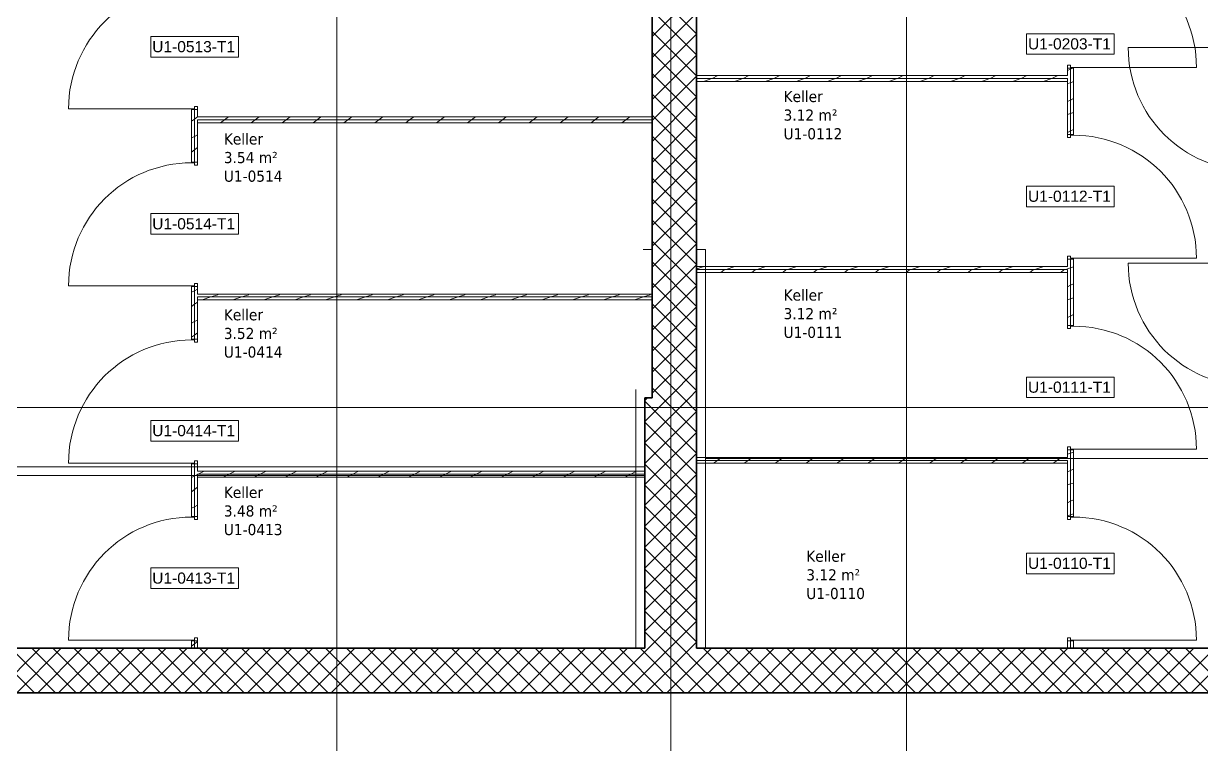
# Model space of a CAD drawing. Extents: x -1907 to 937, y -179 to 966.
# Drawn here: x -234.3 to -75.5, y 618.2 to 715.4 of the extents above; entities that cross this region are included whole.
import ezdxf
from ezdxf.lldxf.tags import DXFTag

# ---------------------------------------------------------------- set-up
doc = ezdxf.new("R2010")
doc.units = 0
doc.layers.get('0').update_dxf_attribs({"lineweight": 13})
for name, color, linetype, lineweight in [('A-AREA-____-IDEN', 7, 'Continuous', 5), ('A-DOOR-____-IDEN', 7, 'Continuous', 5), ('A-DOOR-FRAM-MCUT', 7, 'Continuous', 9), ('A-DOOR-OPNG-OTLN', 7, 'Continuous', 9), ('A-FLOR-____-OVHD', 7, 'Strichpunkt - Fein', 9), ('A-WALL-____-MCUT', 7, 'Continuous', 35), ('A-WALL-____-PATT', 7, 'Continuous', 35), ('A-WALL-FNSH-MCUT', 7, 'Continuous', 35), ('S-GRID-____-OTLN', 7, 'Continuous', 5)]:
    doc.layers.add(name, color=color, linetype=linetype, lineweight=lineweight)
doc.styles.get("Standard").update_dxf_attribs({"font": 'arial.ttf'})
tags = doc.linetypes.add('_Rasterlinie_', pattern=[0.375, 0.2, -0.05, 0.075, -0.05]).pattern_tags.tags
tags[10:11] = [DXFTag(74, 4), DXFTag(75, 0), DXFTag(340, '0'), DXFTag(46, 1.0), DXFTag(50, 0.0), DXFTag(44, 0.0), DXFTag(45, 0.0)]
tags[8:9] = [DXFTag(74, 4), DXFTag(75, 0), DXFTag(340, '0'), DXFTag(46, 1.0), DXFTag(50, 0.0), DXFTag(44, 0.0), DXFTag(45, 0.0)]
tags[6:7] = [DXFTag(74, 4), DXFTag(75, 0), DXFTag(340, '0'), DXFTag(46, 1.0), DXFTag(50, 0.0), DXFTag(44, 0.0), DXFTag(45, 0.0)]
tags[4:5] = [DXFTag(74, 4), DXFTag(75, 0), DXFTag(340, '0'), DXFTag(46, 1.0), DXFTag(50, 0.0), DXFTag(44, 0.0), DXFTag(45, 0.0)]
tags = doc.linetypes.add('Strichpunkt - Fein', pattern=[0.2, 0.1, -0.05, 0, -0.05]).pattern_tags.tags
tags[10:11] = [DXFTag(74, 4), DXFTag(75, 0), DXFTag(340, '0'), DXFTag(46, 1.0), DXFTag(50, 0.0), DXFTag(44, 0.0), DXFTag(45, 0.0)]
tags[8:9] = [DXFTag(74, 4), DXFTag(75, 0), DXFTag(340, '0'), DXFTag(46, 1.0), DXFTag(50, 0.0), DXFTag(44, 0.0), DXFTag(45, 0.0)]
tags[6:7] = [DXFTag(74, 4), DXFTag(75, 0), DXFTag(340, '0'), DXFTag(46, 1.0), DXFTag(50, 0.0), DXFTag(44, 0.0), DXFTag(45, 0.0)]
tags[4:5] = [DXFTag(74, 4), DXFTag(75, 0), DXFTag(340, '0'), DXFTag(46, 1.0), DXFTag(50, 0.0), DXFTag(44, 0.0), DXFTag(45, 0.0)]

# ---------------------------------------------------------------- blocks, each defined once
blk = doc.blocks.new('Referenz-A0UJ2810XE', base_point=(-1920.13, -159.41))
at = {"layer": 'A-DOOR-____-IDEN', "color": 0, "linetype": 'Continuous', "ltscale": 0.13}
for p, q in [((-217.18, 713.69), (-205.34, 713.69)), ((-217.18, 710.91), (-217.18, 713.69)), ((-205.34, 713.69), (-205.34, 710.91)), ((-99.08, 714.07), (-87.24, 714.07)), ((-99.08, 711.29), (-99.08, 714.07)), ((-87.24, 714.07), (-87.24, 711.29)), ((-205.34, 710.91), (-217.18, 710.91)), ((-87.24, 711.29), (-99.08, 711.29)), ((-99.08, 693.51), (-87.24, 693.51)), ((-99.08, 690.73), (-99.08, 693.51)), ((-87.24, 693.51), (-87.24, 690.73)), ((-217.18, 689.79), (-205.34, 689.79)), ((-217.18, 687.01), (-217.18, 689.79)), ((-205.34, 689.79), (-205.34, 687.01)), ((-87.24, 690.73), (-99.08, 690.73)), ((-205.34, 687.01), (-217.18, 687.01)), ((-99.08, 667.75), (-87.24, 667.75)), ((-99.08, 664.97), (-99.08, 667.75)), ((-87.24, 667.75), (-87.24, 664.97)), ((-87.24, 664.97), (-99.08, 664.97)), ((-217.18, 661.89), (-205.34, 661.89)), ((-217.18, 659.11), (-217.18, 661.89)), ((-205.34, 661.89), (-205.34, 659.11)), ((-205.34, 659.11), (-217.18, 659.11)), ((-99.08, 643.99), (-87.24, 643.99)), ((-99.08, 641.21), (-99.08, 643.99)), ((-87.24, 643.99), (-87.24, 641.21)), ((-217.18, 641.99), (-205.34, 641.99)), ((-217.18, 639.21), (-217.18, 641.99)), ((-205.34, 641.99), (-205.34, 639.21)), ((-87.24, 641.21), (-99.08, 641.21)), ((-205.34, 639.21), (-217.18, 639.21))]:
    blk.add_line(p, q, dxfattribs=at)
at = {"layer": 'A-DOOR-FRAM-MCUT', "color": 0, "linetype": 'Continuous', "ltscale": 0.13}
for p, q in [((-93.16, 709.83), (-93.56, 709.83)), ((-93.56, 709.83), (-93.56, 709.43)), ((-93.56, 709.43), (-92.76, 709.43)), ((-93.16, 709.53), (-93.16, 709.83)), ((-92.76, 709.53), (-93.16, 709.53)), ((-92.76, 709.43), (-92.76, 709.53)), ((-211.66, 703.95), (-211.26, 703.95)), ((-211.66, 703.85), (-211.66, 703.95)), ((-210.86, 703.85), (-211.66, 703.85)), ((-211.26, 704.25), (-210.86, 704.25)), ((-211.26, 703.95), (-211.26, 704.25)), ((-210.86, 704.25), (-210.86, 703.85)), ((-92.76, 700.47), (-93.56, 700.47)), ((-93.56, 700.47), (-93.56, 700.07)), ((-93.56, 700.07), (-93.16, 700.07)), ((-93.16, 700.07), (-93.16, 700.37)), ((-93.16, 700.37), (-92.76, 700.37)), ((-92.76, 700.37), (-92.76, 700.47)), ((-211.66, 696.75), (-210.86, 696.75)), ((-211.66, 696.65), (-211.66, 696.75)), ((-211.26, 696.65), (-211.66, 696.65)), ((-211.26, 696.35), (-211.26, 696.65)), ((-210.86, 696.35), (-211.26, 696.35)), ((-210.86, 696.75), (-210.86, 696.35)), ((-93.16, 684.07), (-93.56, 684.07)), ((-93.56, 684.07), (-93.56, 683.67)), ((-93.56, 683.67), (-92.76, 683.67)), ((-93.16, 683.77), (-93.16, 684.07)), ((-92.76, 683.77), (-93.16, 683.77)), ((-92.76, 683.67), (-92.76, 683.77)), ((-211.66, 680.05), (-211.26, 680.05)), ((-211.66, 679.95), (-211.66, 680.05)), ((-210.86, 679.95), (-211.66, 679.95)), ((-211.26, 680.35), (-210.86, 680.35)), ((-211.26, 680.05), (-211.26, 680.35)), ((-210.86, 680.35), (-210.86, 679.95)), ((-92.76, 674.71), (-93.56, 674.71)), ((-93.56, 674.71), (-93.56, 674.31)), ((-93.56, 674.31), (-93.16, 674.31)), ((-93.16, 674.31), (-93.16, 674.61)), ((-93.16, 674.61), (-92.76, 674.61)), ((-92.76, 674.61), (-92.76, 674.71)), ((-211.66, 672.85), (-210.86, 672.85)), ((-211.66, 672.75), (-211.66, 672.85)), ((-211.26, 672.75), (-211.66, 672.75)), ((-211.26, 672.45), (-211.26, 672.75)), ((-210.86, 672.45), (-211.26, 672.45)), ((-210.86, 672.85), (-210.86, 672.45)), ((-93.16, 658.31), (-93.56, 658.31)), ((-93.56, 658.31), (-93.56, 657.91)), ((-93.56, 657.91), (-92.76, 657.91)), ((-93.16, 658.01), (-93.16, 658.31)), ((-92.76, 658.01), (-93.16, 658.01)), ((-92.76, 657.91), (-92.76, 658.01)), ((-211.66, 656.15), (-211.26, 656.15)), ((-211.66, 656.05), (-211.66, 656.15)), ((-210.86, 656.05), (-211.66, 656.05)), ((-211.26, 656.45), (-210.86, 656.45)), ((-211.26, 656.15), (-211.26, 656.45)), ((-210.86, 656.45), (-210.86, 656.05)), ((-211.66, 648.95), (-210.86, 648.95)), ((-211.66, 648.85), (-211.66, 648.95)), ((-211.26, 648.85), (-211.66, 648.85)), ((-211.26, 648.55), (-211.26, 648.85)), ((-210.86, 648.55), (-211.26, 648.55)), ((-210.86, 648.95), (-210.86, 648.55)), ((-92.76, 648.95), (-93.56, 648.95)), ((-93.56, 648.95), (-93.56, 648.55)), ((-93.56, 648.55), (-93.16, 648.55)), ((-93.16, 648.55), (-93.16, 648.85)), ((-93.16, 648.85), (-92.76, 648.85)), ((-92.76, 648.85), (-92.76, 648.95)), ((-211.66, 632.25), (-211.26, 632.25)), ((-211.66, 632.15), (-211.66, 632.25)), ((-211.26, 632.55), (-210.86, 632.55)), ((-211.26, 632.25), (-211.26, 632.55)), ((-210.86, 632.55), (-210.86, 632.15)), ((-93.16, 632.55), (-93.56, 632.55)), ((-93.56, 632.55), (-93.56, 632.15)), ((-93.16, 632.25), (-93.16, 632.55)), ((-92.76, 632.25), (-93.16, 632.25)), ((-92.76, 632.15), (-92.76, 632.25)), ((-210.86, 632.15), (-211.66, 632.15)), ((-93.56, 632.15), (-92.76, 632.15))]:
    blk.add_line(p, q, dxfattribs=at)
at = {"layer": 'A-DOOR-OPNG-OTLN', "color": 0, "linetype": 'Continuous', "ltscale": 0.13}
for p, q in [((-68.76, 712.2), (-85.36, 712.2)), ((-92.76, 709.53), (-76.16, 709.53)), ((-211.66, 703.95), (-228.26, 703.95)), ((-92.76, 683.77), (-76.16, 683.77)), ((-68.76, 683.13), (-85.36, 683.13)), ((-211.66, 680.05), (-228.26, 680.05)), ((-92.76, 658.01), (-76.16, 658.01)), ((-211.66, 656.15), (-228.26, 656.15)), ((-211.66, 632.25), (-228.26, 632.25)), ((-92.76, 632.25), (-76.16, 632.25))]:
    blk.add_line(p, q, dxfattribs=at)
for centre, major_axis in [((-92.76, 709.53), (16.6, 0)), ((-211.66, 703.95), (0, 16.6)), ((-68.76, 712.2), (-16.6, 0)), ((-92.76, 683.77), (16.6, 0)), ((-211.66, 680.05), (0, 16.6)), ((-68.76, 683.13), (-16.6, 0)), ((-92.76, 658.01), (16.6, 0)), ((-211.66, 656.15), (0, 16.6)), ((-211.66, 632.25), (0, 16.6)), ((-92.76, 632.25), (16.6, 0))]:
    blk.add_ellipse(centre, major_axis=major_axis, ratio=1, start_param=0, end_param=1.570796, dxfattribs=at)
at = {"layer": 'A-FLOR-____-OVHD', "color": 0, "linetype": 'Strichpunkt - Fein', "ltscale": 0.13}
for p, q in [((-150.76, 684.95), (-149.56, 684.95)), ((-143.56, 684.95), (-142.36, 684.95)), ((-142.36, 631.15), (-142.36, 684.95)), ((-151.76, 666.05), (-151.76, 631.15)), ((-142.36, 656.75), (30.44, 656.75)), ((-235.86, 655.65), (-150.56, 655.65)), ((-235.86, 654.45), (-150.56, 654.45))]:
    blk.add_line(p, q, dxfattribs=at)
at = {"layer": 'A-WALL-____-MCUT', "color": 0, "linetype": 'Continuous', "ltscale": 0.35}
for p, q in [((-149.56, 798.45), (-149.56, 702.85)), ((-143.56, 631.15), (-143.56, 784.91)), ((-149.56, 702.85), (-149.56, 664.95)), ((-149.56, 664.95), (-150.56, 664.95)), ((-150.56, 664.95), (-150.56, 631.15)), ((-150.56, 631.15), (-235.86, 631.15)), ((-48.11, 631.15), (-143.56, 631.15)), ((-450.76, 625.15), (-48.11, 625.15))]:
    blk.add_line(p, q, dxfattribs=at)
at = {"layer": 'A-WALL-____-MCUT', "color": 0, "linetype": 'Continuous', "lineweight": 9, "ltscale": 0.13}
for p, q in [((-93.16, 700.47), (-93.16, 709.43)), ((-93.56, 708.03), (-143.56, 708.03)), ((-93.56, 707.63), (-93.56, 708.03)), ((-211.26, 696.75), (-211.26, 703.85)), ((-149.56, 702.45), (-210.86, 702.45)), ((-210.86, 702.45), (-210.86, 702.05)), ((-93.16, 674.71), (-93.16, 683.67)), ((-93.56, 682.27), (-143.56, 682.27)), ((-93.56, 681.87), (-93.56, 682.27)), ((-211.26, 672.85), (-211.26, 679.95)), ((-149.56, 678.55), (-210.86, 678.55)), ((-210.86, 678.55), (-210.86, 678.15)), ((-93.16, 648.95), (-93.16, 657.91)), ((-211.26, 648.95), (-211.26, 656.05)), ((-93.56, 656.51), (-143.56, 656.51)), ((-93.56, 656.11), (-93.56, 656.51)), ((-150.56, 654.65), (-210.86, 654.65)), ((-210.86, 654.65), (-210.86, 654.25)), ((-211.26, 631.15), (-211.26, 632.15)), ((-93.16, 631.15), (-93.16, 632.15))]:
    blk.add_line(p, q, dxfattribs=at)
at = {"layer": 'A-WALL-____-PATT', "color": 0, "linetype": 'Continuous', "lineweight": 9, "ltscale": 0.13}
for p, q in [((-143.56, 714.04), (-149.56, 720.04)), ((-149.56, 713.67), (-143.56, 719.67)), ((-143.56, 711.21), (-149.56, 717.21)), ((-149.56, 710.84), (-143.56, 716.84)), ((-143.56, 708.38), (-149.56, 714.38)), ((-149.56, 708.01), (-143.56, 714.01)), ((-143.56, 705.55), (-149.56, 711.55)), ((-149.56, 705.18), (-143.56, 711.18)), ((-143.56, 702.72), (-149.56, 708.72)), ((-140.69, 708.43), (-141.46, 708.04)), ((-136.52, 708.43), (-137.3, 708.04)), ((-132.36, 708.43), (-133.13, 708.04)), ((-128.19, 708.43), (-128.97, 708.04)), ((-124.03, 708.43), (-124.8, 708.04)), ((-119.86, 708.43), (-120.64, 708.04)), ((-115.7, 708.43), (-116.48, 708.04)), ((-111.53, 708.43), (-112.31, 708.04)), ((-107.37, 708.43), (-108.15, 708.04)), ((-103.2, 708.43), (-103.98, 708.04)), ((-99.04, 708.43), (-99.82, 708.04)), ((-94.87, 708.43), (-95.65, 708.04)), ((-93.16, 709.29), (-93.56, 709.09)), ((-92.87, 709.43), (-93.16, 709.29)), ((-149.56, 702.36), (-143.56, 708.36)), ((-141.5, 708.01), (-142.64, 707.63)), ((-137.33, 708.01), (-138.47, 707.63)), ((-133.17, 708.01), (-134.31, 707.63)), ((-129, 708.01), (-130.14, 707.63)), ((-124.84, 708.01), (-125.98, 707.63)), ((-120.67, 708.01), (-121.81, 707.63)), ((-116.51, 708.01), (-117.65, 707.63)), ((-112.34, 708.01), (-113.48, 707.63)), ((-108.18, 708.01), (-109.32, 707.63)), ((-104.01, 708.01), (-105.15, 707.63)), ((-99.85, 708.01), (-100.99, 707.63)), ((-95.68, 708.01), (-96.82, 707.63)), ((-93.16, 707.46), (-93.56, 707.33)), ((-92.76, 707.6), (-93.16, 707.46)), ((-143.56, 699.89), (-149.56, 705.89)), ((-149.56, 699.53), (-143.56, 705.53)), ((-92.76, 705.32), (-93.16, 705.12)), ((-93.16, 705.12), (-93.56, 704.92)), ((-211.26, 702.56), (-211.66, 702.26)), ((-210.86, 702.86), (-211.26, 702.56)), ((-207.25, 702.45), (-207.78, 702.05)), ((-206.71, 702.85), (-207.25, 702.45)), ((-203.08, 702.45), (-203.62, 702.05)), ((-202.55, 702.85), (-203.08, 702.45)), ((-198.92, 702.45), (-199.45, 702.05)), ((-198.38, 702.85), (-198.92, 702.45)), ((-194.75, 702.45), (-195.29, 702.05)), ((-194.22, 702.85), (-194.75, 702.45)), ((-190.59, 702.45), (-191.12, 702.05)), ((-190.05, 702.85), (-190.59, 702.45)), ((-186.42, 702.45), (-186.96, 702.05)), ((-185.89, 702.85), (-186.42, 702.45)), ((-182.26, 702.45), (-182.79, 702.05)), ((-181.72, 702.85), (-182.26, 702.45)), ((-178.09, 702.45), (-178.63, 702.05)), ((-177.56, 702.85), (-178.09, 702.45)), ((-173.93, 702.45), (-174.46, 702.05)), ((-173.39, 702.85), (-173.93, 702.45)), ((-169.76, 702.45), (-170.3, 702.05)), ((-169.23, 702.85), (-169.76, 702.45)), ((-165.6, 702.45), (-166.13, 702.05)), ((-165.06, 702.85), (-165.6, 702.45)), ((-161.43, 702.45), (-161.97, 702.05)), ((-160.9, 702.85), (-161.43, 702.45)), ((-157.27, 702.45), (-157.8, 702.05)), ((-156.73, 702.85), (-157.27, 702.45)), ((-153.1, 702.45), (-153.64, 702.05)), ((-152.57, 702.85), (-153.1, 702.45)), ((-143.56, 697.07), (-149.56, 703.07)), ((-149.56, 696.7), (-143.56, 702.7)), ((-93.16, 703.3), (-93.56, 703.16)), ((-92.76, 703.43), (-93.16, 703.3)), ((-93.16, 700.96), (-93.56, 700.76)), ((-92.76, 701.16), (-93.16, 700.96)), ((-211.26, 700.21), (-211.66, 700.01)), ((-210.86, 700.41), (-211.26, 700.21)), ((-143.56, 694.24), (-149.56, 700.24)), ((-149.56, 693.87), (-143.56, 699.87)), ((-211.26, 698.4), (-211.66, 698.1)), ((-210.86, 698.7), (-211.26, 698.4)), ((-143.56, 691.41), (-149.56, 697.41)), ((-149.56, 691.04), (-143.56, 697.04)), ((-143.56, 688.58), (-149.56, 694.58)), ((-149.56, 688.21), (-143.56, 694.21)), ((-143.56, 685.75), (-149.56, 691.75)), ((-149.56, 685.39), (-143.56, 691.39)), ((-143.56, 682.92), (-149.56, 688.92)), ((-149.56, 682.56), (-143.56, 688.56)), ((-143.56, 680.1), (-149.56, 686.1)), ((-149.56, 679.73), (-143.56, 685.73)), ((-143.56, 677.27), (-149.56, 683.27)), ((-149.56, 676.9), (-143.56, 682.9)), ((-142.55, 682.67), (-143.56, 682.33)), ((-139.85, 682.19), (-140.28, 681.87)), ((-139.59, 682.27), (-139.83, 682.19)), ((-138.39, 682.67), (-139.59, 682.27)), ((-135.69, 682.19), (-136.12, 681.87)), ((-135.42, 682.27), (-135.67, 682.19)), ((-134.22, 682.67), (-135.42, 682.27)), ((-131.52, 682.19), (-131.95, 681.87)), ((-131.26, 682.27), (-131.5, 682.19)), ((-130.06, 682.67), (-131.26, 682.27)), ((-127.36, 682.19), (-127.79, 681.87)), ((-127.09, 682.27), (-127.34, 682.19)), ((-125.89, 682.67), (-127.09, 682.27)), ((-123.19, 682.19), (-123.62, 681.87)), ((-122.93, 682.27), (-123.17, 682.19)), ((-121.73, 682.67), (-122.93, 682.27)), ((-119.03, 682.19), (-119.46, 681.87)), ((-118.76, 682.27), (-119.01, 682.19)), ((-117.56, 682.67), (-118.76, 682.27)), ((-114.86, 682.19), (-115.29, 681.87)), ((-114.6, 682.27), (-114.84, 682.19)), ((-113.4, 682.67), (-114.6, 682.27)), ((-110.7, 682.19), (-111.13, 681.87)), ((-110.43, 682.27), (-110.68, 682.19)), ((-109.23, 682.67), (-110.43, 682.27)), ((-106.53, 682.19), (-106.96, 681.87)), ((-106.27, 682.27), (-106.51, 682.19)), ((-105.07, 682.67), (-106.27, 682.27)), ((-102.37, 682.19), (-102.8, 681.87)), ((-102.1, 682.27), (-102.35, 682.19)), ((-100.9, 682.67), (-102.1, 682.27)), ((-98.2, 682.19), (-98.63, 681.87)), ((-97.94, 682.27), (-98.18, 682.19)), ((-96.74, 682.67), (-97.94, 682.27)), ((-94.04, 682.19), (-94.47, 681.87)), ((-93.77, 682.27), (-94.02, 682.19)), ((-93.56, 682.34), (-93.77, 682.27)), ((-93.16, 682.47), (-93.56, 682.34)), ((-92.76, 682.61), (-93.16, 682.47)), ((-143.56, 674.44), (-149.56, 680.44)), ((-149.56, 674.07), (-143.56, 680.07)), ((-93.16, 680.13), (-93.56, 679.93)), ((-92.76, 680.33), (-93.16, 680.13)), ((-211.26, 679.39), (-211.66, 679.19)), ((-210.86, 679.59), (-211.26, 679.39)), ((-209.05, 678.55), (-210.25, 678.15)), ((-208.14, 678.85), (-209.05, 678.55)), ((-207.98, 678.95), (-208.1, 678.89)), ((-204.89, 678.55), (-206.09, 678.15)), ((-203.97, 678.85), (-204.89, 678.55)), ((-203.81, 678.95), (-203.94, 678.89)), ((-200.72, 678.55), (-201.92, 678.15)), ((-199.81, 678.85), (-200.72, 678.55)), ((-199.65, 678.95), (-199.77, 678.89)), ((-196.56, 678.55), (-197.76, 678.15)), ((-195.64, 678.85), (-196.56, 678.55)), ((-195.48, 678.95), (-195.61, 678.89)), ((-192.39, 678.55), (-193.59, 678.15)), ((-191.48, 678.85), (-192.39, 678.55)), ((-191.32, 678.95), (-191.44, 678.89)), ((-188.23, 678.55), (-189.43, 678.15)), ((-187.31, 678.85), (-188.23, 678.55)), ((-187.15, 678.95), (-187.28, 678.89)), ((-184.06, 678.55), (-185.26, 678.15)), ((-183.15, 678.86), (-184.06, 678.55)), ((-182.99, 678.95), (-183.11, 678.89)), ((-179.9, 678.55), (-181.1, 678.15)), ((-178.98, 678.86), (-179.9, 678.55)), ((-178.82, 678.95), (-178.95, 678.89)), ((-175.73, 678.55), (-176.93, 678.15)), ((-174.82, 678.86), (-175.73, 678.55)), ((-174.66, 678.95), (-174.78, 678.89)), ((-171.57, 678.55), (-172.77, 678.15)), ((-170.65, 678.86), (-171.57, 678.55)), ((-170.49, 678.95), (-170.62, 678.89)), ((-167.4, 678.55), (-168.6, 678.15)), ((-166.49, 678.86), (-167.4, 678.55)), ((-166.33, 678.95), (-166.46, 678.89)), ((-163.24, 678.55), (-164.44, 678.15)), ((-162.32, 678.86), (-163.24, 678.55)), ((-162.16, 678.95), (-162.29, 678.89)), ((-159.08, 678.55), (-160.28, 678.15)), ((-158.16, 678.86), (-159.08, 678.55)), ((-158, 678.95), (-158.13, 678.89)), ((-154.91, 678.55), (-156.11, 678.15)), ((-153.99, 678.86), (-154.91, 678.55)), ((-153.83, 678.95), (-153.96, 678.89)), ((-150.75, 678.55), (-151.95, 678.15)), ((-149.83, 678.86), (-150.75, 678.55)), ((-149.67, 678.95), (-149.8, 678.89)), ((-93.16, 678.31), (-93.56, 678.18)), ((-92.76, 678.44), (-93.16, 678.31)), ((-211.26, 677.57), (-211.66, 677.27)), ((-210.86, 677.87), (-211.26, 677.57)), ((-143.56, 671.61), (-149.56, 677.61)), ((-149.56, 671.24), (-143.56, 677.24)), ((-211.26, 675.22), (-211.66, 675.02)), ((-210.86, 675.42), (-211.26, 675.22)), ((-93.16, 675.97), (-93.56, 675.77)), ((-92.76, 676.17), (-93.16, 675.97)), ((-210.86, 673.71), (-211.26, 673.41)), ((-143.56, 668.78), (-149.56, 674.78)), ((-149.56, 668.42), (-143.56, 674.42)), ((-211.26, 673.41), (-211.66, 673.11)), ((-143.56, 665.95), (-149.56, 671.95)), ((-149.56, 665.59), (-143.56, 671.59)), ((-145.39, 664.95), (-149.56, 669.12)), ((-147.37, 664.95), (-143.56, 668.76)), ((-148.22, 664.95), (-149.56, 666.3)), ((-144.54, 664.95), (-143.56, 665.93)), ((-150.56, 664.59), (-150.2, 664.95)), ((-150.56, 661.76), (-147.37, 664.95)), ((-150.56, 658.93), (-144.54, 664.95)), ((-143.56, 657.47), (-150.56, 664.47)), ((-143.56, 660.3), (-148.22, 664.95)), ((-143.56, 663.12), (-145.39, 664.95)), ((-150.56, 656.1), (-143.56, 663.1)), ((-143.56, 654.64), (-150.56, 661.64)), ((-150.56, 653.27), (-143.56, 660.27)), ((-143.56, 651.81), (-150.56, 658.81)), ((-92.76, 657.62), (-93.16, 657.49)), ((-150.56, 650.44), (-143.56, 657.44)), ((-140.77, 656.51), (-141.31, 656.11)), ((-140.24, 656.91), (-140.77, 656.51)), ((-136.61, 656.51), (-137.14, 656.11)), ((-136.08, 656.91), (-136.61, 656.51)), ((-132.44, 656.51), (-132.98, 656.11)), ((-131.91, 656.91), (-132.44, 656.51)), ((-128.28, 656.51), (-128.81, 656.11)), ((-127.75, 656.91), (-128.28, 656.51)), ((-124.11, 656.51), (-124.65, 656.11)), ((-123.58, 656.91), (-124.11, 656.51)), ((-119.95, 656.51), (-120.48, 656.11)), ((-119.42, 656.91), (-119.95, 656.51)), ((-115.78, 656.51), (-116.32, 656.11)), ((-115.25, 656.91), (-115.78, 656.51)), ((-111.62, 656.51), (-112.15, 656.11)), ((-111.09, 656.91), (-111.62, 656.51)), ((-107.45, 656.51), (-107.99, 656.11)), ((-106.92, 656.91), (-107.45, 656.51)), ((-103.29, 656.51), (-103.82, 656.11)), ((-102.76, 656.91), (-103.29, 656.51)), ((-99.12, 656.51), (-99.66, 656.11)), ((-98.59, 656.91), (-99.12, 656.51)), ((-94.96, 656.51), (-95.49, 656.11)), ((-94.43, 656.91), (-94.96, 656.51)), ((-93.16, 657.49), (-93.56, 657.35)), ((-210.86, 654.6), (-211.26, 654.4)), ((-210.76, 654.65), (-210.86, 654.6)), ((-209.96, 655.05), (-210.76, 654.65)), ((-206.6, 654.65), (-207.4, 654.25)), ((-205.8, 655.05), (-206.6, 654.65)), ((-202.43, 654.65), (-203.23, 654.25)), ((-201.63, 655.05), (-202.43, 654.65)), ((-198.27, 654.65), (-199.07, 654.25)), ((-197.47, 655.05), (-198.27, 654.65)), ((-194.1, 654.65), (-194.9, 654.25)), ((-193.3, 655.05), (-194.1, 654.65)), ((-189.94, 654.65), (-190.74, 654.25)), ((-189.14, 655.05), (-189.94, 654.65)), ((-185.77, 654.65), (-186.57, 654.25)), ((-184.97, 655.05), (-185.77, 654.65)), ((-181.61, 654.65), (-182.41, 654.25)), ((-180.81, 655.05), (-181.61, 654.65)), ((-177.44, 654.65), (-178.24, 654.25)), ((-176.64, 655.05), (-177.44, 654.65)), ((-173.28, 654.65), (-174.08, 654.25)), ((-172.48, 655.05), (-173.28, 654.65)), ((-169.11, 654.65), (-169.91, 654.25)), ((-168.31, 655.05), (-169.11, 654.65)), ((-164.95, 654.65), (-165.75, 654.25)), ((-164.15, 655.05), (-164.95, 654.65)), ((-160.78, 654.65), (-161.58, 654.25)), ((-159.98, 655.05), (-160.78, 654.65)), ((-156.62, 654.65), (-157.42, 654.25)), ((-155.82, 655.05), (-156.62, 654.65)), ((-152.45, 654.65), (-153.25, 654.25)), ((-151.65, 655.05), (-152.45, 654.65)), ((-143.56, 648.98), (-150.56, 655.98)), ((-150.56, 647.62), (-143.56, 654.62)), ((-93.16, 655.14), (-93.56, 654.94)), ((-92.76, 655.34), (-93.16, 655.14)), ((-211.26, 654.4), (-211.66, 654.2)), ((-210.86, 652.88), (-211.26, 652.58)), ((-143.56, 646.15), (-150.56, 653.15)), ((-93.16, 653.32), (-93.56, 653.19)), ((-92.76, 653.45), (-93.16, 653.32)), ((-211.26, 652.58), (-211.66, 652.28)), ((-150.56, 644.79), (-143.56, 651.79)), ((-211.26, 650.24), (-211.66, 650.04)), ((-210.86, 650.44), (-211.26, 650.24)), ((-143.56, 643.33), (-150.56, 650.33)), ((-93.16, 650.98), (-93.56, 650.78)), ((-92.76, 651.18), (-93.16, 650.98)), ((-150.56, 641.96), (-143.56, 648.96)), ((-93.16, 649.16), (-93.56, 649.02)), ((-92.76, 649.29), (-93.16, 649.16)), ((-143.56, 640.5), (-150.56, 647.5)), ((-150.56, 639.13), (-143.56, 646.13)), ((-143.56, 637.67), (-150.56, 644.67)), ((-150.56, 636.3), (-143.56, 643.3)), ((-143.56, 634.84), (-150.56, 641.84)), ((-150.56, 633.47), (-143.56, 640.47)), ((-143.56, 632.01), (-150.56, 639.01)), ((-150.06, 631.15), (-143.56, 637.65)), ((-145.53, 631.15), (-150.56, 636.18)), ((-147.23, 631.15), (-143.56, 634.82)), ((-148.36, 631.15), (-150.56, 633.35)), ((-232.87, 625.15), (-238.87, 631.15)), ((-238.08, 625.15), (-232.08, 631.15)), ((-230.04, 625.15), (-236.04, 631.15)), ((-235.25, 625.15), (-229.25, 631.15)), ((-227.21, 625.15), (-233.21, 631.15)), ((-232.42, 625.15), (-226.42, 631.15)), ((-224.38, 625.15), (-230.38, 631.15)), ((-229.6, 625.15), (-223.6, 631.15)), ((-221.55, 625.15), (-227.55, 631.15)), ((-226.77, 625.15), (-220.77, 631.15)), ((-218.72, 625.15), (-224.72, 631.15)), ((-223.94, 625.15), (-217.94, 631.15)), ((-215.9, 625.15), (-221.9, 631.15)), ((-221.11, 625.15), (-215.11, 631.15)), ((-213.07, 625.15), (-219.07, 631.15)), ((-218.28, 625.15), (-212.28, 631.15)), ((-210.24, 625.15), (-216.24, 631.15)), ((-215.45, 625.15), (-209.45, 631.15)), ((-207.41, 625.15), (-213.41, 631.15)), ((-212.63, 625.15), (-206.63, 631.15)), ((-211.26, 631.76), (-211.66, 631.46)), ((-210.86, 632.06), (-211.26, 631.76)), ((-204.58, 625.15), (-210.58, 631.15)), ((-209.8, 625.15), (-203.8, 631.15)), ((-201.75, 625.15), (-207.75, 631.15)), ((-206.97, 625.15), (-200.97, 631.15)), ((-198.93, 625.15), (-204.93, 631.15)), ((-204.14, 625.15), (-198.14, 631.15)), ((-196.1, 625.15), (-202.1, 631.15)), ((-201.31, 625.15), (-195.31, 631.15)), ((-193.27, 625.15), (-199.27, 631.15)), ((-198.48, 625.15), (-192.48, 631.15)), ((-190.44, 625.15), (-196.44, 631.15)), ((-195.65, 625.15), (-189.65, 631.15)), ((-187.61, 625.15), (-193.61, 631.15)), ((-192.83, 625.15), (-186.83, 631.15)), ((-184.78, 625.15), (-190.78, 631.15)), ((-190, 625.15), (-184, 631.15)), ((-181.95, 625.15), (-187.95, 631.15)), ((-187.17, 625.15), (-181.17, 631.15)), ((-179.13, 625.15), (-185.13, 631.15)), ((-184.34, 625.15), (-178.34, 631.15)), ((-176.3, 625.15), (-182.3, 631.15)), ((-181.51, 625.15), (-175.51, 631.15)), ((-173.47, 625.15), (-179.47, 631.15)), ((-178.68, 625.15), (-172.68, 631.15)), ((-170.64, 625.15), (-176.64, 631.15)), ((-175.86, 625.15), (-169.86, 631.15)), ((-167.81, 625.15), (-173.81, 631.15)), ((-173.03, 625.15), (-167.03, 631.15)), ((-164.98, 625.15), (-170.98, 631.15)), ((-170.2, 625.15), (-164.2, 631.15)), ((-162.16, 625.15), (-168.16, 631.15)), ((-167.37, 625.15), (-161.37, 631.15)), ((-159.33, 625.15), (-165.33, 631.15)), ((-164.54, 625.15), (-158.54, 631.15)), ((-156.5, 625.15), (-162.5, 631.15)), ((-161.71, 625.15), (-155.71, 631.15)), ((-153.67, 625.15), (-159.67, 631.15)), ((-158.89, 625.15), (-152.89, 631.15)), ((-150.84, 625.15), (-156.84, 631.15)), ((-156.06, 625.15), (-150.06, 631.15)), ((-148.01, 625.15), (-154.01, 631.15)), ((-153.23, 625.15), (-147.23, 631.15)), ((-145.18, 625.15), (-151.18, 631.15)), ((-150.4, 625.15), (-144.4, 631.15)), ((-143.56, 626.35), (-148.36, 631.15)), ((-143.56, 629.18), (-145.53, 631.15)), ((-144.4, 631.15), (-143.56, 631.99)), ((-143.56, 629.16), (-141.57, 631.15)), ((-143.56, 626.33), (-138.74, 631.15)), ((-136.7, 625.15), (-142.7, 631.15)), ((-141.91, 625.15), (-135.91, 631.15)), ((-133.87, 625.15), (-139.87, 631.15)), ((-139.09, 625.15), (-133.09, 631.15)), ((-131.04, 625.15), (-137.04, 631.15)), ((-136.26, 625.15), (-130.26, 631.15)), ((-128.21, 625.15), (-134.21, 631.15)), ((-133.43, 625.15), (-127.43, 631.15)), ((-125.39, 625.15), (-131.39, 631.15)), ((-130.6, 625.15), (-124.6, 631.15)), ((-122.56, 625.15), (-128.56, 631.15)), ((-127.77, 625.15), (-121.77, 631.15)), ((-119.73, 625.15), (-125.73, 631.15)), ((-124.94, 625.15), (-118.94, 631.15)), ((-116.9, 625.15), (-122.9, 631.15)), ((-122.12, 625.15), (-116.12, 631.15)), ((-114.07, 625.15), (-120.07, 631.15)), ((-119.29, 625.15), (-113.29, 631.15)), ((-111.24, 625.15), (-117.24, 631.15)), ((-116.46, 625.15), (-110.46, 631.15)), ((-108.42, 625.15), (-114.42, 631.15)), ((-113.63, 625.15), (-107.63, 631.15)), ((-105.59, 625.15), (-111.59, 631.15)), ((-110.8, 625.15), (-104.8, 631.15)), ((-102.76, 625.15), (-108.76, 631.15)), ((-107.97, 625.15), (-101.97, 631.15)), ((-99.93, 625.15), (-105.93, 631.15)), ((-105.15, 625.15), (-99.15, 631.15)), ((-97.1, 625.15), (-103.1, 631.15)), ((-102.32, 625.15), (-96.32, 631.15)), ((-94.27, 625.15), (-100.27, 631.15)), ((-99.49, 625.15), (-93.49, 631.15)), ((-91.44, 625.15), (-97.44, 631.15)), ((-96.66, 625.15), (-90.66, 631.15)), ((-88.62, 625.15), (-94.62, 631.15)), ((-93.83, 625.15), (-87.83, 631.15)), ((-85.79, 625.15), (-91.79, 631.15)), ((-91, 625.15), (-85, 631.15)), ((-82.96, 625.15), (-88.96, 631.15)), ((-88.17, 625.15), (-82.17, 631.15)), ((-80.13, 625.15), (-86.13, 631.15)), ((-85.35, 625.15), (-79.35, 631.15)), ((-77.3, 625.15), (-83.3, 631.15)), ((-82.52, 625.15), (-76.52, 631.15)), ((-74.47, 625.15), (-80.47, 631.15)), ((-79.69, 625.15), (-73.69, 631.15)), ((-71.65, 625.15), (-77.65, 631.15)), ((-76.86, 625.15), (-70.86, 631.15)), ((-147.57, 625.15), (-143.56, 629.16)), ((-139.53, 625.15), (-143.56, 629.18)), ((-144.74, 625.15), (-143.56, 626.33)), ((-142.36, 625.15), (-143.56, 626.35))]:
    blk.add_line(p, q, dxfattribs=at)
at = {"layer": 'A-WALL-FNSH-MCUT', "color": 0, "linetype": 'Continuous', "lineweight": 9, "ltscale": 0.13}
for p, q in [((-93.56, 708.43), (-143.56, 708.43)), ((-93.56, 709.43), (-93.56, 708.43)), ((-92.76, 709.43), (-93.56, 709.43)), ((-92.76, 700.47), (-92.76, 709.43)), ((-143.56, 707.63), (-93.56, 707.63)), ((-93.56, 707.63), (-93.56, 700.47)), ((-211.66, 703.85), (-211.66, 696.75)), ((-210.86, 703.85), (-211.66, 703.85)), ((-210.86, 702.85), (-210.86, 703.85)), ((-149.56, 702.85), (-210.86, 702.85)), ((-210.86, 696.75), (-210.86, 702.05)), ((-210.86, 702.05), (-149.56, 702.05)), ((-93.56, 700.47), (-92.76, 700.47)), ((-211.66, 696.75), (-210.86, 696.75)), ((-93.56, 683.67), (-93.56, 682.67)), ((-92.76, 683.67), (-93.56, 683.67)), ((-92.76, 674.71), (-92.76, 683.67)), ((-93.56, 682.67), (-143.56, 682.67)), ((-143.56, 681.87), (-93.56, 681.87)), ((-93.56, 681.87), (-93.56, 674.71)), ((-211.66, 679.95), (-211.66, 672.85)), ((-210.86, 679.95), (-211.66, 679.95)), ((-210.86, 678.95), (-210.86, 679.95)), ((-149.56, 678.95), (-210.86, 678.95)), ((-210.86, 672.85), (-210.86, 678.15)), ((-210.86, 678.15), (-149.56, 678.15)), ((-93.56, 674.71), (-92.76, 674.71)), ((-211.66, 672.85), (-210.86, 672.85)), ((-93.56, 657.91), (-93.56, 656.91)), ((-92.76, 657.91), (-93.56, 657.91)), ((-92.76, 648.95), (-92.76, 657.91)), ((-211.66, 656.05), (-211.66, 648.95)), ((-210.86, 656.05), (-211.66, 656.05)), ((-210.86, 655.05), (-210.86, 656.05)), ((-93.56, 656.91), (-143.56, 656.91)), ((-143.56, 656.11), (-93.56, 656.11)), ((-93.56, 656.11), (-93.56, 648.95)), ((-150.56, 655.05), (-210.86, 655.05)), ((-210.86, 648.95), (-210.86, 654.25)), ((-210.86, 654.25), (-150.56, 654.25)), ((-211.66, 648.95), (-210.86, 648.95)), ((-93.56, 648.95), (-92.76, 648.95)), ((-211.66, 632.15), (-211.66, 631.15)), ((-210.86, 632.15), (-211.66, 632.15)), ((-210.86, 631.15), (-210.86, 632.15)), ((-93.56, 632.15), (-93.56, 631.15)), ((-92.76, 632.15), (-93.56, 632.15)), ((-92.76, 631.15), (-92.76, 632.15))]:
    blk.add_line(p, q, dxfattribs=at)
at = {"layer": 'S-GRID-____-OTLN', "color": 0, "linetype": '_Rasterlinie_', "ltscale": 0.13}
for p, q in [((-192.06, 186.65), (-192.06, 950.47)), ((-147.06, 950.47), (-147.06, 577.14)), ((-115.26, 186.65), (-115.26, 950.47)), ((-928.26, 663.65), (316.93, 663.65))]:
    blk.add_line(p, q, dxfattribs=at)
at = {"layer": 'A-AREA-____-IDEN', "color": 0, "linetype": 'Continuous', "ltscale": 0.13, "char_height": 1.5, "attachment_point": 1}
for s, insert in [('{\\W0.9;\\fVerdana;Keller}', (-131.84, 706.35)), ('{\\W0.9;\\fVerdana;3.12 m²}', (-131.84, 703.84)), ('{\\W0.9;\\fVerdana;Keller}', (-207.32, 700.62)), ('{\\W0.9;\\fVerdana;U1-0112}', (-131.84, 701.32)), ('{\\W0.9;\\fVerdana;3.54 m²}', (-207.32, 698.11)), ('{\\W0.9;\\fVerdana;U1-0514}', (-207.32, 695.6)), ('{\\W0.9;\\fVerdana;Keller}', (-131.84, 679.56)), ('{\\W0.9;\\fVerdana;Keller}', (-207.32, 676.9)), ('{\\W0.9;\\fVerdana;3.12 m²}', (-131.84, 677.05)), ('{\\W0.9;\\fVerdana;3.52 m²}', (-207.32, 674.38)), ('{\\W0.9;\\fVerdana;U1-0111}', (-131.84, 674.53)), ('{\\W0.9;\\fVerdana;U1-0414}', (-207.32, 671.87)), ('{\\W0.9;\\fVerdana;Keller}', (-207.32, 652.94)), ('{\\W0.9;\\fVerdana;3.48 m²}', (-207.32, 650.43)), ('{\\W0.9;\\fVerdana;U1-0413}', (-207.32, 647.92)), ('{\\W0.9;\\fVerdana;Keller}', (-128.78, 644.32)), ('{\\W0.9;\\fVerdana;3.12 m²}', (-128.78, 641.81)), ('{\\W0.9;\\fVerdana;U1-0110}', (-128.78, 639.3))]:
    blk.add_mtext(s, dxfattribs=dict(at, insert=insert))
at = {"layer": 'A-DOOR-____-IDEN', "color": 0, "linetype": 'Continuous', "ltscale": 0.13, "char_height": 1.5, "attachment_point": 1}
for s, insert in [('{\\fArial;U1-0203-T1}', (-98.88, 713.45)), ('{\\fArial;U1-0513-T1}', (-216.98, 713.07)), ('{\\fArial;U1-0112-T1}', (-98.88, 692.89)), ('{\\fArial;U1-0514-T1}', (-216.98, 689.17)), ('{\\fArial;U1-0111-T1}', (-98.88, 667.13)), ('{\\fArial;U1-0414-T1}', (-216.98, 661.27)), ('{\\fArial;U1-0110-T1}', (-98.88, 643.37)), ('{\\fArial;U1-0413-T1}', (-216.98, 641.37))]:
    blk.add_mtext(s, dxfattribs=dict(at, insert=insert))

msp = doc.modelspace()

# ---------------------------------------------------------------- block references
at = {"color": 9, "lineweight": 25, "ltscale": 0.25, "true_color": 0xc0c0c0}
msp.add_blockref('Referenz-A0UJ2810XE', (-1920.13, -159.41), dxfattribs=at)

doc.saveas('drawing.dxf')
